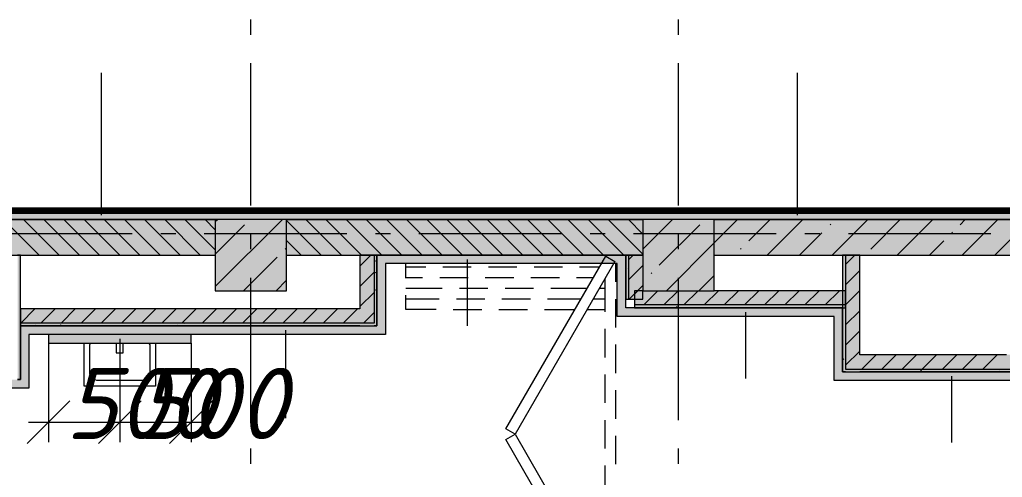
# Model space of a CAD drawing. Header units: millimetres. Extents: x -537608 to 253996, y -217170 to 186033.
# Drawn here: x -274548 to -267656, y 97611 to 100824 of the extents above; entities that cross this region are included whole.
import ezdxf

# ---------------------------------------------------------------- set-up
doc = ezdxf.new("R2010")
doc.units = ezdxf.units.MM
doc.layers.add('16) Лак 1.6м', color=160, linetype='Continuous', lineweight=90)
doc.layers.add('PDF _Геометрия', color=7, linetype='Continuous')
doc.layers.add('PDF _Текст', color=7, linetype='Continuous')
doc.layers.add('PDF _Сплошная заливка', color=7, linetype='Continuous', true_color=0xffffff)
doc.styles.add('PDF ISOCPEUR Italic', font='isocpeui.ttf')

msp = doc.modelspace()

# ---------------------------------------------------------------- hatches: boundary and pattern name
at = {"layer": 'PDF _Сплошная заливка', "true_color": 0xff7d7d, "transparency": 33554559}
h = msp.add_hatch(color=11, dxfattribs=at)
h.paths.add_polyline_path([(-265730.8894, 99421.2652), (-265730.8894, 99481.2658), (-277436.1833, 99481.2658), (-277436.1833, 99421.2652), (-265834.8297, 99421.2652)], flags=0)
h.paths.add_polyline_path([(-279726.1853, 99421.2652), (-279196.1797, 99421.2652), (-279196.1797, 99481.2658), (-280850.8107, 99481.2658), (-280850.8107, 99421.2652), (-280027.6074, 99421.2652)], flags=0)
h.paths.add_polyline_path([(-282050.8153, 99421.2652), (-282050.8153, 99481.2658), (-283583.1843, 99481.2658), (-283583.1843, 99421.2652), (-282532.2157, 99421.2652)], flags=0)
h.paths.add_polyline_path([(-284283.1869, 99421.2652), (-284283.1869, 99481.2658), (-284486.1847, 99481.2658), (-284486.1847, 99421.2652)], flags=0)
h.paths.add_polyline_path([(-285226.1806, 99421.2652), (-285186.1787, 99421.2652), (-285186.1787, 99481.2658), (-285806.1863, 99481.2658), (-285806.1863, 99421.2652), (-285726.1825, 99421.2652)], flags=0)
h.paths.add_polyline_path([(-288226.1835, 99421.2652), (-287566.1827, 99421.2652), (-287566.1827, 99481.2658), (-297826.1774, 99481.2658), (-297826.1774, 99421.2652), (-288376.296, 99421.2652)], flags=0)
h.paths.add_polyline_path([(-300641.1814, 99421.2652), (-299586.1825, 99421.2652), (-299586.1825, 99481.2658), (-300646.1762, 99481.2658), (-300646.1762, 99429.2655), (-300641.1814, 99429.2655)], flags=0)
h.paths.add_polyline_path([(-302375.8418, 99421.2652), (-301801.1754, 99421.2652), (-301801.1754, 99429.2655), (-301796.1806, 99429.2655), (-301796.1806, 99481.2658), (-302380.8367, 99481.2658), (-302380.8367, 99429.2655), (-302375.8418, 99429.2655), (-302375.8418, 99421.7776)], flags=0)
h.paths.add_polyline_path([(-303535.8359, 99421.2652), (-303535.8359, 99429.2655), (-303530.8411, 99429.2655), (-303530.8411, 99481.2658), (-304450.8842, 99481.2658), (-304450.8842, 99421.2652), (-303626.1825, 99421.2652)], flags=0)
at = {"layer": 'PDF _Сплошная заливка', "transparency": 33554559}
h = msp.add_hatch(color=256, dxfattribs=at)
h.paths.add_polyline_path([(-270296.1843, 99171.2642), (-270176.1872, 99171.2642), (-270176.1872, 99421.2652), (-272676.184, 99421.2652), (-272676.184, 99171.2642), (-271678.9144, 99171.2642)], flags=0)
h.paths.add_polyline_path([(-275676.1826, 99171.2642), (-273176.1859, 99171.2642), (-273176.1859, 99421.2652), (-275676.1826, 99421.2652)], flags=0)
for points in [[(-266608.2266, 99171.2642), (-264176.1857, 99171.2642), (-264176.1857, 99421.2652), (-269676.1853, 99421.2652), (-269676.1853, 99171.2642), (-266669.6977, 99171.2642)], [(-269676.1853, 98821.265), (-268756.1852, 98821.265), (-268756.1852, 98921.2654), (-270236.1857, 98921.2654), (-270236.1857, 98821.265), (-270009.1741, 98821.265)], [(-272162.8035, 98694.1869), (-272162.8035, 98794.1873), (-274542.8032, 98794.1873), (-274542.8032, 98694.1869), (-273348.6546, 98694.1869)], [(-268776.1862, 98801.2662), (-268756.1852, 98801.2662), (-268756.1852, 98821.265), (-270236.1857, 98821.265), (-270236.1857, 98801.2662), (-270009.1741, 98801.2662)], [(-268656.1848, 98351.2645), (-267506.1847, 98351.2645), (-267506.1847, 98371.2654), (-268756.1852, 98371.2654), (-268756.1852, 98351.2645)]]:
    msp.add_hatch(color=256, dxfattribs=at).paths.add_polyline_path(points)
at = {"layer": 'PDF _Сплошная заливка', "true_color": 0xff7d7d, "transparency": 33554559}
for points in [[(-270356.1871, 99111.2657), (-270296.1843, 99111.2657), (-270296.1843, 99171.2642), (-271982.8038, 99171.2642), (-271982.8038, 99111.2657), (-271678.9144, 99111.2657)], [(-268836.1847, 98741.2656), (-268776.1862, 98741.2656), (-268776.1862, 98801.2662), (-270296.1843, 98801.2662), (-270296.1843, 98741.2656), (-270009.1741, 98741.2656)], [(-271982.8038, 98614.1875), (-271982.8038, 98674.1881), (-274482.8047, 98674.1881), (-274482.8047, 98614.1875), (-273348.6546, 98614.1875)], [(-274482.8047, 98237.1106), (-274482.8047, 98297.1091), (-275534.6517, 98297.1091), (-275534.6517, 98237.1106), (-275018.3907, 98237.1106)]]:
    msp.add_hatch(color=11, dxfattribs=at).paths.add_polyline_path(points)
at = {"layer": 'PDF _Сплошная заливка', "true_color": 0xbce362, "transparency": 33554559}
msp.add_hatch(color=63, dxfattribs=at).paths.add_polyline_path([(-273346.1831, 98554.1868), (-273348.6546, 98614.1875), (-274346.1826, 98614.1875), (-274346.1826, 98554.1868), (-273348.6546, 98554.1868)])

# ---------------------------------------------------------------- linework, layer by layer
at = {"layer": '16) Лак 1.6м'}
msp.add_line((-265730.8894, 99481.2658), (-277436.1833, 99481.2658), dxfattribs=at)
at = {"layer": 'PDF _Геометрия', "color": 253, "lineweight": 9, "true_color": 0xaaaaaa}
for p, q in [((-272926.1849, 100718.4326), (-272926.1849, 100824.2653)), ((-269926.1863, 100718.4326), (-269926.1863, 100824.2653)), ((-272926.1849, 99518.4322), (-272926.1849, 100518.434)), ((-269926.1863, 99518.4322), (-269926.1863, 100518.434)), ((-273759.2014, 99321.2648), (-274759.2009, 99321.2648)), ((-273453.37, 99321.2648), (-273559.2006, 99321.2648)), ((-272253.3697, 99321.2648), (-273253.3692, 99321.2648)), ((-272926.1849, 99212.6009), (-272926.1849, 99318.4336)), ((-271947.5341, 99321.2648), (-272053.369, 99321.2648)), ((-270747.538, 99321.2648), (-271747.5376, 99321.2648)), ((-270441.7024, 99321.2648), (-270547.5373, 99321.2648)), ((-269241.7021, 99321.2648), (-270241.7016, 99321.2648)), ((-269926.1863, 99212.6009), (-269926.1863, 99318.4336)), ((-268935.8708, 99321.2648), (-269041.7013, 99321.2648)), ((-267735.8704, 99321.2648), (-268735.87, 99321.2648)), ((-272926.1849, 98012.6006), (-272926.1849, 99012.6001)), ((-269926.1863, 98012.6006), (-269926.1863, 99012.6001)), ((-274096.186, 98251.2663), (-274096.186, 98554.1868)), ((-274056.1841, 98541.2669), (-274050.8318, 98554.1868)), ((-274056.1841, 98341.264), (-274056.1841, 98541.2669)), ((-273871.1851, 98554.1868), (-273871.1851, 98486.2525)), ((-273821.1849, 98486.2525), (-273821.1849, 98554.1868)), ((-273641.5382, 98554.1868), (-273636.1859, 98541.2669)), ((-273636.1859, 98541.2669), (-273636.1859, 98341.264)), ((-273596.184, 98554.1868), (-273596.184, 98251.2663)), ((-273871.1851, 98486.2525), (-273821.1849, 98486.2525)), ((-274041.5397, 98305.9082), (-274056.1841, 98341.264)), ((-274006.1839, 98291.2638), (-274041.5397, 98305.9082)), ((-273686.1861, 98291.2638), (-274006.1839, 98291.2638)), ((-273650.8303, 98305.9082), (-273686.1861, 98291.2638)), ((-273636.1859, 98341.264), (-273650.8303, 98305.9082)), ((-273596.184, 98251.2663), (-274096.186, 98251.2663)), ((-272926.1849, 97706.7671), (-272926.1849, 97812.602)), ((-269926.1863, 97706.7671), (-269926.1863, 97812.602))]:
    msp.add_line(p, q, dxfattribs=at)
at = {"layer": 'PDF _Геометрия', "lineweight": 9}
for p, q in [((-273973.8379, 99451.2644), (-273973.8379, 100451.264)), ((-269092.8167, 99451.2644), (-269092.8167, 100451.264)), ((-273176.1859, 99421.2652), (-275676.1826, 99421.2652)), ((-275676.1826, 99421.2652), (-273176.1859, 99421.2652)), ((-274412.4419, 99171.2642), (-274662.4429, 99421.2652)), ((-274271.023, 99171.2642), (-274521.0196, 99421.2652)), ((-274129.5998, 99171.2642), (-274379.6008, 99421.2652)), ((-273988.1809, 99171.2642), (-274238.1776, 99421.2652)), ((-273846.7577, 99171.2642), (-274096.7586, 99421.2652)), ((-273705.3345, 99171.2642), (-273955.3355, 99421.2652)), ((-273563.9156, 99171.2642), (-273813.9165, 99421.2652)), ((-273422.4923, 99171.2642), (-273672.4933, 99421.2652)), ((-273281.0735, 99171.2642), (-273531.0744, 99421.2652)), ((-273176.1859, 99207.7998), (-273389.6512, 99421.2652)), ((-273176.1859, 99349.2209), (-273248.228, 99421.2652)), ((-273176.1859, 99406.8555), (-273161.774, 99421.2652)), ((-273176.1859, 98950.6597), (-272705.5804, 99421.2652)), ((-272676.184, 99421.2652), (-273176.1859, 99421.2652)), ((-273176.1859, 99421.2652), (-273176.1859, 98921.2654)), ((-272676.184, 98921.2654), (-272676.184, 99421.2652)), ((-270176.1872, 99421.2652), (-272676.184, 99421.2652)), ((-272676.184, 99421.2652), (-270176.1872, 99421.2652)), ((-272432.5428, 99171.2642), (-272676.184, 99414.9053)), ((-272291.1239, 99171.2642), (-272541.1249, 99421.2652)), ((-272149.7007, 99171.2642), (-272399.7017, 99421.2652)), ((-272008.2818, 99171.2642), (-272258.2785, 99421.2652)), ((-271866.8586, 99171.2642), (-272116.8595, 99421.2652)), ((-271725.4396, 99171.2642), (-271975.4364, 99421.2652)), ((-271584.0165, 99171.2642), (-271834.0174, 99421.2652)), ((-271442.5933, 99171.2642), (-271692.5942, 99421.2652)), ((-271301.1743, 99171.2642), (-271551.1753, 99421.2652)), ((-271159.7512, 99171.2642), (-271409.7521, 99421.2652)), ((-271018.3322, 99171.2642), (-271268.3332, 99421.2652)), ((-270876.909, 99171.2642), (-271126.91, 99421.2652)), ((-270735.4901, 99171.2642), (-270985.4868, 99421.2652)), ((-270594.0669, 99171.2642), (-270844.0679, 99421.2652)), ((-270452.6437, 99171.2642), (-270702.6447, 99421.2652)), ((-270311.2248, 99171.2642), (-270561.2258, 99421.2652)), ((-270176.1872, 99177.6477), (-270419.8025, 99421.2652)), ((-270176.1872, 99319.0688), (-270278.3837, 99421.2652)), ((-270176.1872, 99213.4772), (-269968.3971, 99421.2652)), ((-269676.1853, 99421.2652), (-270176.1872, 99421.2652)), ((-270176.1872, 99421.2652), (-270176.1872, 98921.2654)), ((-269676.1853, 99257.2812), (-269512.1992, 99421.2652)), ((-269676.1853, 98921.2654), (-269676.1853, 99421.2652)), ((-265730.8894, 99421.2652), (-269676.1853, 99421.2652)), ((-269676.1853, 99421.2652), (-265730.8894, 99421.2652)), ((-269434.5809, 99270.7845), (-269284.1024, 99421.2652)), ((-269306.0022, 99171.2642), (-269056.0055, 99421.2652)), ((-268849.8086, 99171.2642), (-268599.8076, 99421.2652)), ((-268579.2125, 99213.7592), (-268371.7065, 99421.2652)), ((-268393.6106, 99171.2642), (-268143.6097, 99421.2652)), ((-267951.9408, 99384.8329), (-267915.5129, 99421.2652)), ((-267937.4127, 99171.2642), (-267687.4117, 99421.2652)), ((-267709.3159, 99171.2642), (-267459.3149, 99421.2652)), ((-273176.1859, 99178.7587), (-272970.1095, 99384.8329)), ((-270061.8525, 99099.7108), (-269776.7326, 99384.8329)), ((-269077.9054, 99171.2642), (-268921.3598, 99327.8098)), ((-268864.3367, 99384.8329), (-268859.5959, 99389.5759)), ((-268008.9683, 99327.8098), (-268004.2275, 99332.5506)), ((-272573.966, 99171.2642), (-272676.184, 99273.4843)), ((-270012.2011, 98921.2654), (-269676.1853, 99257.2812)), ((-268165.5095, 99171.2642), (-268065.9914, 99270.7845)), ((-272684.9852, 99213.7592), (-272680.2444, 99218.5022)), ((-269491.6083, 99213.7592), (-269486.8675, 99218.5022)), ((-274876.1838, 99171.2642), (-273176.1859, 99171.2642)), ((-274542.8032, 99171.2642), (-274562.8042, 99171.2642)), ((-274542.8032, 98297.1091), (-274542.8032, 99171.2642)), ((-272977.4812, 98921.2654), (-272742.0126, 99156.7361)), ((-272676.184, 99171.2642), (-271982.8038, 99171.2642)), ((-272162.8035, 99092.6297), (-272084.1691, 99171.2642)), ((-272062.8032, 99171.2642), (-272162.8035, 99171.2642)), ((-272162.8035, 99171.2642), (-272162.8035, 98794.1873)), ((-272042.8066, 99171.2642), (-272062.8032, 99171.2642)), ((-272062.8032, 99171.2642), (-272062.8032, 98694.1869)), ((-272042.8066, 98674.1881), (-272042.8066, 99171.2642)), ((-271982.8038, 99171.2642), (-272042.8066, 99171.2642)), ((-272042.8066, 99171.2642), (-272042.8066, 98674.1881)), ((-271982.8038, 99171.2642), (-270296.1843, 99171.2642)), ((-270296.1843, 99171.2642), (-271982.8038, 99171.2642)), ((-271409.0933, 99141.265), (-271409.0933, 98675.1161)), ((-271137.9891, 97950.9917), (-270437.84, 99163.3413)), ((-270372.894, 99125.8326), (-271073.0431, 97913.483)), ((-270437.84, 99163.3413), (-270372.894, 99125.8326)), ((-270296.1843, 99171.2642), (-270176.1872, 99171.2642)), ((-270276.1833, 99171.2642), (-270296.1843, 99171.2642)), ((-270296.1843, 99171.2642), (-270296.1843, 98861.2647)), ((-270296.1843, 99111.2657), (-270296.1843, 99171.2642)), ((-270276.1833, 99140.7719), (-270245.6932, 99171.2642)), ((-270276.1833, 98861.2647), (-270276.1833, 99171.2642)), ((-270176.1872, 99171.2642), (-270276.1833, 99171.2642)), ((-269676.1853, 99171.2642), (-267506.1847, 99171.2642)), ((-268756.1852, 99171.2642), (-268776.1862, 99171.2642)), ((-268776.1862, 99171.2642), (-268776.1862, 98351.2645)), ((-268756.1852, 99105.1362), (-268690.0551, 99171.2642)), ((-268656.1848, 99171.2642), (-268756.1852, 99171.2642)), ((-268756.1852, 99171.2642), (-268756.1852, 98371.2654)), ((-268656.1848, 98471.2658), (-268656.1848, 99171.2642)), ((-272162.8035, 98951.2087), (-272062.8032, 99051.2069)), ((-270356.1871, 99111.2657), (-271982.8038, 99111.2657)), ((-271982.8038, 99111.2657), (-271982.8038, 98674.1881)), ((-271840.3428, 99010.4149), (-271840.3428, 99111.2657)), ((-271840.3428, 99089.5661), (-271700.3965, 99089.5661)), ((-271580.3952, 99089.5661), (-271380.3944, 99089.5661)), ((-271260.3931, 99089.5661), (-271060.3967, 99089.5661)), ((-270940.3953, 99089.5661), (-270740.3946, 99089.5661)), ((-270620.3932, 99089.5661), (-270480.4469, 99089.5661)), ((-270366.1854, 98983.0143), (-270366.1854, 99111.6339)), ((-270356.1871, 98741.2656), (-270356.1871, 99111.2657)), ((-270296.1843, 98801.2662), (-270296.1843, 99111.2657)), ((-270276.1833, 98999.3508), (-270176.1872, 99099.3513)), ((-268756.1852, 98963.7152), (-268656.1848, 99063.7156)), ((-272749.3801, 98921.2654), (-272676.184, 98994.4615)), ((-271840.3428, 99014.5658), (-271722.0509, 99014.5658)), ((-271602.0496, 99014.5658), (-271402.0531, 99014.5658)), ((-271282.0518, 99014.5658), (-271082.051, 99014.5658)), ((-270962.0498, 99014.5658), (-270762.0533, 99014.5658)), ((-270642.0519, 99014.5658), (-270523.7601, 99014.5658)), ((-270441.1857, 98773.4824), (-270441.1857, 99007.5816)), ((-270176.1872, 98985.3782), (-270175.9031, 98985.6602)), ((-270118.8799, 99042.6855), (-270114.1348, 99047.4284)), ((-269784.1, 98921.2654), (-269676.1853, 99029.1822)), ((-273176.1859, 98921.2654), (-272676.184, 98921.2654)), ((-271840.3428, 98939.5655), (-271583.7064, 98939.5655)), ((-271463.7094, 98939.5655), (-271263.7087, 98939.5655)), ((-271143.7073, 98939.5655), (-270943.7066, 98939.5655)), ((-270823.7095, 98939.5655), (-270567.0732, 98939.5655)), ((-270480.4642, 98939.5655), (-270441.1857, 98939.5655)), ((-270272.8506, 98861.2647), (-270176.1872, 98957.928)), ((-270236.1857, 98897.9295), (-270212.8478, 98921.2654)), ((-270176.1872, 98921.2654), (-270236.1857, 98921.2654)), ((-270236.1857, 98921.2654), (-270236.1857, 98821.265)), ((-270176.1872, 98921.2654), (-269676.1853, 98921.2654)), ((-270176.1872, 98861.2647), (-270176.1872, 98921.2654)), ((-270171.4292, 98821.265), (-270071.4288, 98921.2654)), ((-270030.006, 98821.265), (-269930.0056, 98921.2654)), ((-269888.5871, 98821.265), (-269788.5867, 98921.2654)), ((-269747.1639, 98821.265), (-269647.1635, 98921.2654)), ((-268756.1852, 98921.2654), (-269676.1853, 98921.2654)), ((-269605.7407, 98821.265), (-269505.7403, 98921.2654)), ((-269464.3218, 98821.265), (-269364.3214, 98921.2654)), ((-269322.8986, 98821.265), (-269222.8982, 98921.2654)), ((-269181.4797, 98821.265), (-269081.4793, 98921.2654)), ((-269040.0564, 98821.265), (-268940.0561, 98921.2654)), ((-268898.6376, 98821.265), (-268798.6372, 98921.2654)), ((-268756.1852, 98822.2941), (-268656.1848, 98922.2945)), ((-268756.1852, 98821.265), (-268756.1852, 98921.2654)), ((-272162.8035, 98809.7855), (-272062.8032, 98909.7858)), ((-271840.3428, 98789.5649), (-271840.3428, 98890.4157)), ((-271840.3428, 98864.5652), (-271605.3651, 98864.5652)), ((-271485.3638, 98864.5652), (-271285.363, 98864.5652)), ((-271165.3661, 98864.5652), (-270965.3653, 98864.5652)), ((-270845.364, 98864.5652), (-270610.3863, 98864.5652)), ((-270523.7773, 98864.5652), (-270441.1857, 98864.5652)), ((-270366.1854, 98663.0143), (-270366.1854, 98863.0151)), ((-270296.1843, 98861.2647), (-270276.1833, 98861.2647)), ((-270276.1833, 98861.2647), (-270176.1872, 98861.2647)), ((-272162.8035, 98794.1873), (-274542.8032, 98794.1873)), ((-274542.8032, 98794.1873), (-274542.8032, 98694.1869)), ((-274541.1455, 98694.1869), (-274441.1451, 98794.1873)), ((-274399.7223, 98694.1869), (-274299.7219, 98794.1873)), ((-274258.3033, 98694.1869), (-274158.303, 98794.1873)), ((-274116.8802, 98694.1869), (-274016.8798, 98794.1873)), ((-273975.4612, 98694.1869), (-273875.4609, 98794.1873)), ((-273834.038, 98694.1869), (-273734.0377, 98794.1873)), ((-273692.6192, 98694.1869), (-273592.6187, 98794.1873)), ((-273551.1959, 98694.1869), (-273451.1956, 98794.1873)), ((-273409.7727, 98694.1869), (-273309.7766, 98794.1873)), ((-273268.3538, 98694.1869), (-273168.3534, 98794.1873)), ((-273126.9306, 98694.1869), (-273026.9302, 98794.1873)), ((-272985.5117, 98694.1869), (-272885.5113, 98794.1873)), ((-272844.0885, 98694.1869), (-272744.0881, 98794.1873)), ((-272702.6696, 98694.1869), (-272602.6692, 98794.1873)), ((-272561.2463, 98694.1869), (-272461.246, 98794.1873)), ((-272419.8275, 98694.1869), (-272319.8271, 98794.1873)), ((-272278.4042, 98694.1869), (-272178.4039, 98794.1873)), ((-271627.0239, 98789.5649), (-271840.3428, 98789.5649)), ((-271507.0225, 98789.5649), (-271307.0218, 98789.5649)), ((-271187.0204, 98789.5649), (-270987.024, 98789.5649)), ((-270867.0227, 98789.5649), (-270653.6994, 98789.5649)), ((-270567.0947, 98789.5649), (-270441.1857, 98789.5649)), ((-270236.1857, 98801.2662), (-270296.1843, 98801.2662)), ((-270236.1857, 98821.265), (-270236.1857, 98801.2662)), ((-268756.1852, 98821.265), (-270236.1857, 98821.265)), ((-270236.1857, 98801.2662), (-268776.1862, 98801.2662)), ((-268776.1862, 98801.2662), (-270236.1857, 98801.2662)), ((-268776.1862, 98801.2662), (-268756.1852, 98801.2662)), ((-268776.1862, 98741.2656), (-268776.1862, 98801.2662)), ((-268757.2143, 98821.265), (-268756.1852, 98822.2941)), ((-268756.1852, 98801.2662), (-268756.1852, 98821.265)), ((-268756.1852, 98680.8731), (-268656.1848, 98780.8734)), ((-272136.9811, 98694.1869), (-272062.8032, 98768.3648)), ((-270296.1843, 98741.2656), (-270356.1871, 98741.2656)), ((-268836.1847, 98741.2656), (-270296.1843, 98741.2656)), ((-269457.5357, 98771.2649), (-269457.5357, 98305.116)), ((-268836.1847, 98291.266), (-268836.1847, 98741.2656)), ((-268776.1862, 98351.2645), (-268776.1862, 98741.2656)), ((-274542.8032, 98694.1869), (-274542.8032, 98674.1881)), ((-272162.8035, 98694.1869), (-274542.8032, 98694.1869)), ((-274542.8032, 98674.1881), (-274482.8047, 98674.1881)), ((-274482.8047, 98674.1881), (-274542.8032, 98674.1881)), ((-274542.8032, 98674.1881), (-274542.8032, 98297.1091)), ((-274482.8047, 98674.1881), (-272162.8035, 98674.1881)), ((-272162.8035, 98674.1881), (-274482.8047, 98674.1881)), ((-272684.3221, 98644.1867), (-272684.3221, 98026.8919)), ((-272062.8032, 98694.1869), (-272162.8035, 98694.1869)), ((-272162.8035, 98674.1881), (-272062.8032, 98674.1881)), ((-272062.8032, 98674.1881), (-272042.8066, 98674.1881)), ((-272042.8066, 98674.1881), (-272062.8032, 98674.1881)), ((-271982.8038, 98674.1881), (-271982.8038, 98614.1875)), ((-270441.1857, 98453.4824), (-270441.1857, 98653.4832)), ((-268756.1852, 98539.452), (-268656.1848, 98639.4524)), ((-271982.8038, 98614.1875), (-274482.8047, 98614.1875)), ((-274482.8047, 98614.1875), (-274482.8047, 98297.1091)), ((-273346.1831, 98614.1875), (-274346.1826, 98614.1875)), ((-274346.1826, 98614.1875), (-274346.1826, 98554.1868)), ((-273844.6435, 98584.1883), (-273844.6435, 97928.08)), ((-273346.1831, 98554.1868), (-273346.1831, 98614.1875)), ((-274346.1826, 98554.1868), (-273346.1831, 98554.1868)), ((-274346.1826, 98554.1868), (-274346.1826, 97998.4299)), ((-273346.1831, 98554.1868), (-273346.1831, 97998.4299)), ((-270366.1854, 98343.0144), (-270366.1854, 98543.0151)), ((-268756.1852, 98398.031), (-268656.1848, 98498.0292)), ((-267626.186, 98471.2658), (-268656.1848, 98471.2658)), ((-268641.5275, 98371.2654), (-268541.5272, 98471.2658)), ((-268500.1086, 98371.2654), (-268400.1082, 98471.2658)), ((-268358.6854, 98371.2654), (-268258.6851, 98471.2658)), ((-268217.2665, 98371.2654), (-268117.2661, 98471.2658)), ((-268075.8433, 98371.2654), (-267975.8429, 98471.2658)), ((-267934.4244, 98371.2654), (-267834.424, 98471.2658)), ((-267793.0012, 98371.2654), (-267693.0008, 98471.2658)), ((-268756.1852, 98371.2654), (-268656.1848, 98371.2654)), ((-268656.1848, 98371.2654), (-267526.1857, 98371.2654)), ((-274562.8042, 98297.1091), (-274542.8032, 98297.1091)), ((-274542.8032, 98297.1091), (-274562.8042, 98297.1091)), ((-274482.8047, 98297.1091), (-274482.8047, 98237.1106)), ((-270441.1857, 98133.4825), (-270441.1857, 98333.4832)), ((-268776.1862, 98291.266), (-268836.1847, 98291.266)), ((-268776.1862, 98351.2645), (-268756.1852, 98351.2645)), ((-268756.1852, 98351.2645), (-268776.1862, 98351.2645)), ((-267446.1862, 98291.266), (-268776.1862, 98291.266)), ((-268756.1852, 98351.2645), (-268656.1848, 98351.2645)), ((-268656.1848, 98351.2645), (-267506.1847, 98351.2645)), ((-267506.1847, 98351.2645), (-268656.1848, 98351.2645)), ((-268012.9986, 98321.2652), (-268012.9986, 97855.1142)), ((-274482.8047, 98237.1106), (-275534.6517, 98237.1106)), ((-270366.1854, 98023.0144), (-270366.1854, 98223.0152)), ((-273846.185, 98151.2658), (-273846.185, 97998.4299)), ((-274486.1849, 97998.4299), (-273846.185, 97998.4299)), ((-274346.1826, 97998.4299), (-274346.1826, 97858.4298)), ((-273846.185, 97998.4299), (-273206.1851, 97998.4299)), ((-273846.185, 97998.4299), (-273846.185, 97858.4298)), ((-273346.1831, 97998.4299), (-273346.1831, 97858.4298)), ((-271073.0431, 97913.483), (-271137.9891, 97950.9917)), ((-270441.1857, 97813.4847), (-270441.1857, 98013.4833)), ((-271137.9891, 97875.9763), (-271073.0431, 97913.483)), ((-271073.0431, 97913.483), (-270372.894, 96701.1311)), ((-270366.1854, 97703.0167), (-270366.1854, 97903.0153)), ((-270437.84, 96663.6266), (-271137.9891, 97875.9763)), ((-270441.1857, 97493.4826), (-270441.1857, 97693.4834))]:
    msp.add_line(p, q, dxfattribs=at)
at = {"layer": 'PDF _Геометрия', "color": 8, "lineweight": 9, "true_color": 0x787878}
for p, q in [((-272052.5852, 99131.4238), (-272045.881, 99131.4238)), ((-272054.1569, 99050.3974), (-272057.5069, 99044.5909)), ((-270277.135, 99080.2912), (-270280.4849, 99074.4847)), ((-272052.5852, 98928.2237), (-272045.881, 98928.2237)), ((-269935.4095, 98807.4797), (-269938.7595, 98813.2862)), ((-269018.8714, 98821.265), (-269021.4291, 98816.8364)), ((-274433.838, 98674.1881), (-274437.0975, 98679.8397)), ((-274261.1539, 98682.1627), (-274264.5082, 98676.3562)), ((-273442.0369, 98678.5156), (-273444.5386, 98674.1881)), ((-273387.8513, 98691.2912), (-273389.5263, 98694.1869)), ((-268767.7251, 98443.4669), (-268771.075, 98437.6604)), ((-268226.184, 98365.4439), (-268229.5341, 98359.6373)), ((-267677.6115, 98351.2645), (-267680.9615, 98357.0645))]:
    msp.add_line(p, q, dxfattribs=at)
at = {"layer": 'PDF _Геометрия', "lineweight": 20}
for p, q in [((-274196.1863, 98148.4304), (-274346.1826, 97998.4299)), ((-273696.1844, 98148.4304), (-273846.185, 97998.4299)), ((-273196.1868, 98148.4304), (-273346.1831, 97998.4299)), ((-274346.1826, 97998.4299), (-274496.1832, 97848.4314)), ((-273846.185, 97998.4299), (-273996.1856, 97848.4314)), ((-273346.1831, 97998.4299), (-273496.1837, 97848.4314))]:
    msp.add_line(p, q, dxfattribs=at)
at = {"layer": 'PDF _Сплошная заливка', "lineweight": 35, "transparency": 33554559}
for points in [[(-272676.184, 98921.2654), (-272676.184, 99421.2652), (-273176.1859, 98921.2654), (-273176.1859, 99421.2652)], [(-270176.1872, 98921.2654), (-269676.1853, 98921.2654), (-270176.1872, 99421.2652), (-269676.1853, 99421.2652)], [(-274542.8032, 98297.1091), (-274542.8032, 99171.2642), (-274562.8042, 98297.1091), (-274562.8042, 99171.2642)], [(-272062.8032, 98694.1869), (-272062.8032, 99171.2642), (-272162.8035, 98694.1869), (-272162.8035, 99171.2642)], [(-272042.8066, 98674.1881), (-272042.8066, 99171.2642), (-272062.8032, 98674.1881), (-272062.8032, 99171.2642)], [(-270276.1833, 98861.2647), (-270276.1833, 99171.2642), (-270296.1843, 98861.2647), (-270296.1843, 99171.2642)], [(-270176.1872, 98861.2647), (-270176.1872, 99171.2642), (-270276.1833, 98861.2647), (-270276.1833, 99171.2642)], [(-268756.1852, 98351.2645), (-268756.1852, 99171.2642), (-268776.1862, 98351.2645), (-268776.1862, 99171.2642)], [(-268656.1848, 98371.2654), (-268656.1848, 99171.2642), (-268756.1852, 98371.2654), (-268756.1852, 99171.2642)], [(-274542.8032, 98674.1881), (-272062.8032, 98674.1881), (-274542.8032, 98694.1869), (-272062.8032, 98694.1869)], [(-268656.1848, 98371.2654), (-267526.1857, 98371.2654), (-268656.1848, 98471.2658), (-267526.1857, 98471.2658)]]:
    msp.add_solid(points, dxfattribs=at)
at = {"layer": 'PDF _Сплошная заливка', "color": 11, "lineweight": 35, "true_color": 0xff7d7d, "transparency": 33554559}
for points in [[(-271982.8038, 98674.1881), (-271982.8038, 99171.2642), (-272042.8066, 98674.1881), (-272042.8066, 99171.2642)], [(-270296.1843, 98741.2656), (-270296.1843, 99111.2657), (-270356.1871, 98741.2656), (-270356.1871, 99111.2657)], [(-268776.1862, 98291.266), (-268776.1862, 98741.2656), (-268836.1847, 98291.266), (-268836.1847, 98741.2656)], [(-274482.8047, 98297.1091), (-274482.8047, 98674.1881), (-274542.8032, 98297.1091), (-274542.8032, 98674.1881)], [(-268776.1862, 98291.266), (-267446.1862, 98291.266), (-268776.1862, 98351.2645), (-267446.1862, 98351.2645)]]:
    msp.add_solid(points, dxfattribs=at)

# ---------------------------------------------------------------- texts
at = {"layer": 'PDF _Текст', "char_height": 500, "attachment_point": 4, "style": 'PDF ISOCPEUR Italic'}
for insert in [(-274228.9199, 98129.9484), (-273728.9179, 98129.9484)]:
    msp.add_mtext('500', dxfattribs=dict(at, insert=insert))

doc.saveas('drawing.dxf')
